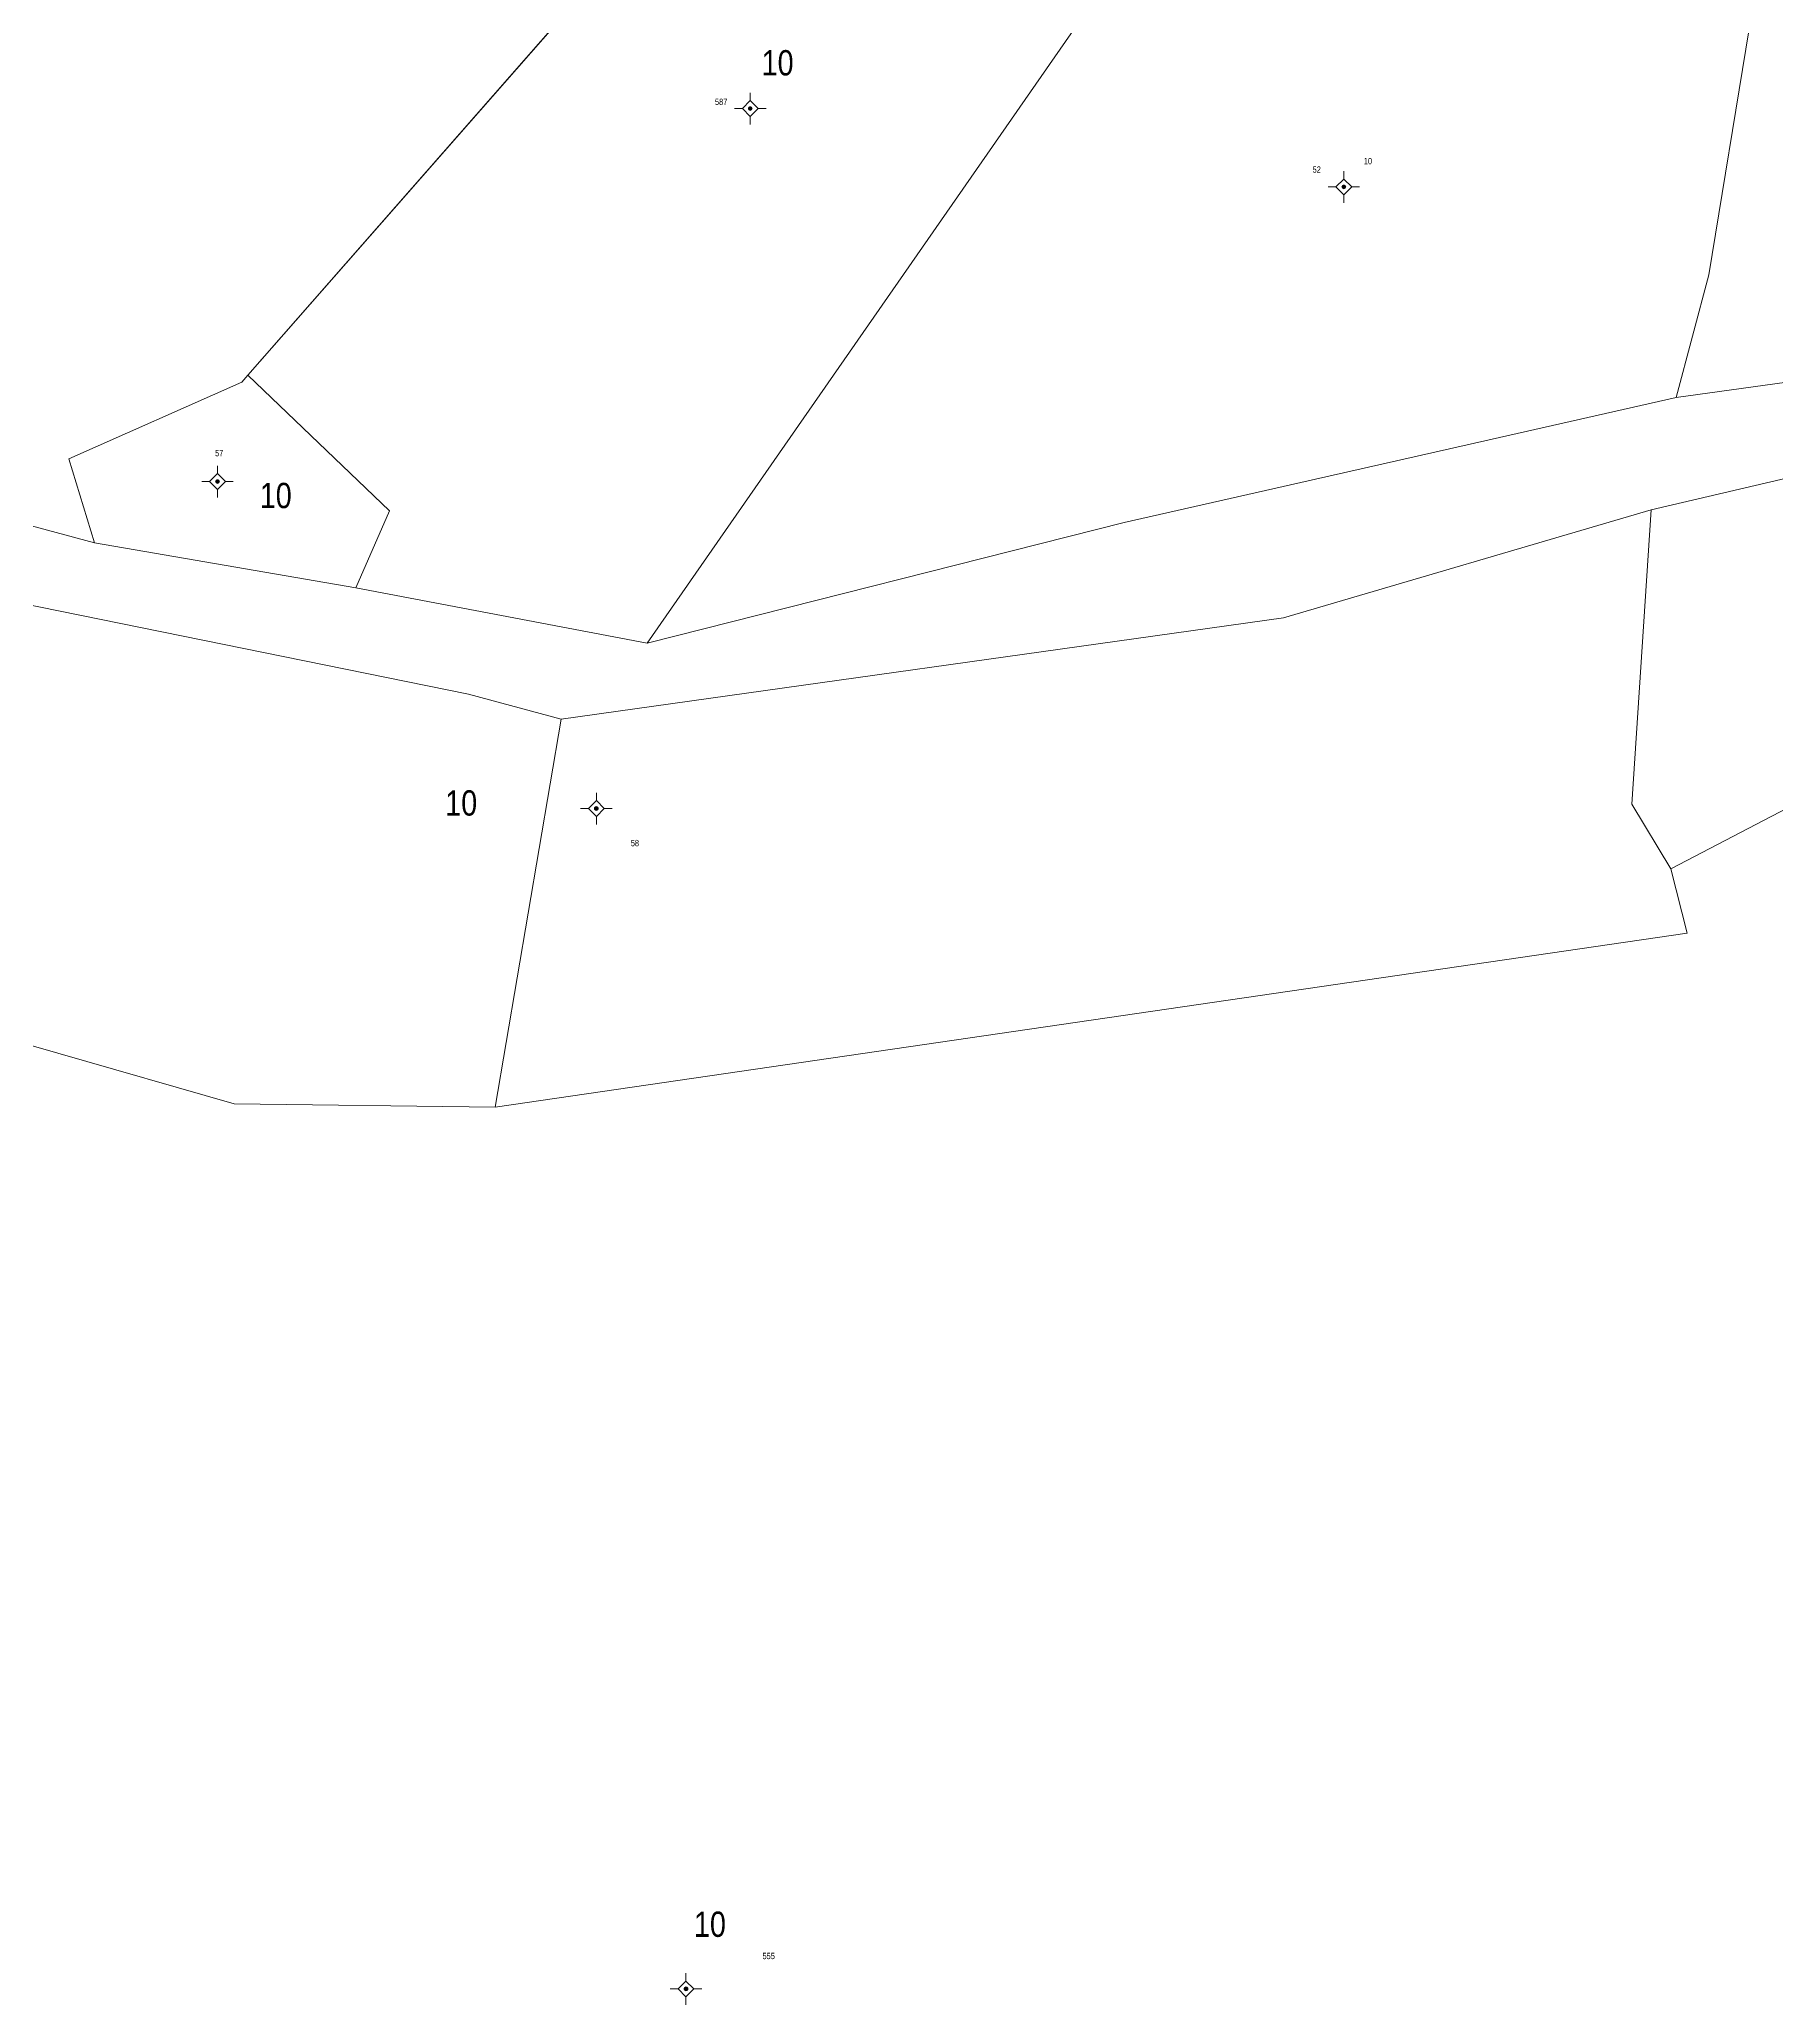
# Model space of a CAD drawing. Header units: metres. Extents: x 343613 to 365037, y 1839984 to 1846362.
# Drawn here: x 364383.4 to 364520.7, y 1840587.1 to 1840742.5 of the extents above; entities that cross this region are included whole.
import ezdxf

# ---------------------------------------------------------------- set-up
doc = ezdxf.new("R2010")
doc.units = ezdxf.units.M
doc.header["$LTSCALE"] = 0.2
for name, color, linetype, lineweight in [('10', 7, 'Continuous', 13), ('11', 7, 'Continuous', 13), ('22', 7, 'Continuous', 13)]:
    doc.layers.add(name, color=color, linetype=linetype, lineweight=lineweight)
doc.layers.add('14', color=7, linetype='Continuous')
doc.layers.add('15', color=7, linetype='Continuous')

msp = doc.modelspace()

# ---------------------------------------------------------------- hatches: boundary and pattern name
at = {"layer": '11'}
for points in [[(364439.7598, 1840736.98, 1), (364439.4597, 1840736.98, 1)], [(364486.6798, 1840730.79, 1), (364486.3798, 1840730.79, 1)], [(364397.6498, 1840707.5, 1), (364397.3497, 1840707.5, 1)], [(364427.5998, 1840681.66, 1), (364427.2998, 1840681.66, 1)], [(364434.6798, 1840588.37, 1), (364434.3798, 1840588.37, 1)]]:
    msp.add_hatch(color=256, dxfattribs=at).paths.add_polyline_path(points)

# ---------------------------------------------------------------- linework, layer by layer
at = {"layer": '10'}
for p, q in [((364455.45, 1840779.24), (364399.9, 1840715.9)), ((364512.81, 1840714.15), (364532.12, 1840716.84))]:
    msp.add_line(p, q, dxfattribs=at)
for points in [[(364408.43, 1840699.1), (364431.45, 1840694.72), (364481.61, 1840766.86)], [(364512.81, 1840714.15), (364515.39, 1840723.85), (364518.56, 1840743.28)], [(364510.81, 1840705.27), (364527.26, 1840709.11), (364541.67, 1840710.81), (364553.36, 1840716.86), (364572.51, 1840731.13), (364588.05, 1840733.21), (364611.26, 1840738.9), (364642.4, 1840740.8), (364654.76, 1840738.84), (364666.97, 1840731.98), (364694.38, 1840708.51), (364717.85, 1840690.79), (364753.98, 1840665.29), (364749.8, 1840657.51)], [(364277.97, 1840738.39), (364275.63, 1840738.2), (364296.55, 1840727.25), (364387.79, 1840702.67)], [(364512.37, 1840676.89), (364567.04, 1840705.41), (364586.35, 1840725.47), (364607.35, 1840723.78), (364609.44, 1840718.06), (364647.99, 1840718.9)], [(364408.43, 1840699.1), (364387.79, 1840702.67), (364385.76, 1840709.3), (364399.43, 1840715.37), (364399.9, 1840715.9)], [(364399.9, 1840715.9), (364411.09, 1840705.2), (364408.43, 1840699.1)], [(364431.45, 1840694.72), (364469.17, 1840704.27), (364512.81, 1840714.15)], [(364352.62, 1840703.85), (364417.34, 1840690.7), (364424.67, 1840688.72), (364481.76, 1840696.74), (364510.81, 1840705.27)], [(364510.81, 1840705.27), (364509.29, 1840682), (364512.37, 1840676.89)], [(364512.37, 1840676.89), (364513.66, 1840671.81), (364419.46, 1840658.06), (364398.82, 1840658.32), (364343.04, 1840674.35)]]:
    msp.add_lwpolyline(points, dxfattribs=at)
at = {"layer": '11'}
for p, q in [((364439.61, 1840738.23), (364439.61, 1840737.61)), ((364438.99, 1840736.98), (364438.36, 1840736.98)), ((364439.61, 1840736.35), (364439.61, 1840735.73)), ((364440.86, 1840736.98), (364440.23, 1840736.98)), ((364486.53, 1840732.04), (364486.53, 1840731.41)), ((364485.91, 1840730.79), (364485.28, 1840730.79)), ((364486.53, 1840730.17), (364486.53, 1840729.54)), ((364487.78, 1840730.79), (364487.15, 1840730.79)), ((364397.5, 1840708.75), (364397.5, 1840708.13)), ((364396.87, 1840707.5), (364396.25, 1840707.5)), ((364397.5, 1840706.87), (364397.5, 1840706.25)), ((364398.75, 1840707.5), (364398.13, 1840707.5)), ((364427.45, 1840682.91), (364427.45, 1840682.29)), ((364426.83, 1840681.66), (364426.2, 1840681.66)), ((364428.7, 1840681.66), (364428.07, 1840681.66)), ((364427.45, 1840681.03), (364427.45, 1840680.41)), ((364433.91, 1840588.37), (364433.28, 1840588.37)), ((364434.53, 1840589.62), (364434.53, 1840588.99)), ((364435.78, 1840588.37), (364435.15, 1840588.37)), ((364434.53, 1840587.75), (364434.53, 1840587.12))]:
    msp.add_line(p, q, dxfattribs=at)
for points in [[(364439.61, 1840737.61), (364438.99, 1840736.98), (364439.61, 1840736.35), (364440.23, 1840736.98)], [(364486.53, 1840731.41), (364485.91, 1840730.79), (364486.53, 1840730.17), (364487.15, 1840730.79)], [(364397.5, 1840708.13), (364396.87, 1840707.5), (364397.5, 1840706.87), (364398.13, 1840707.5)], [(364427.45, 1840682.29), (364426.83, 1840681.66), (364427.45, 1840681.03), (364428.07, 1840681.66)], [(364434.53, 1840588.99), (364433.91, 1840588.37), (364434.53, 1840587.75), (364435.15, 1840588.37)]]:
    msp.add_lwpolyline(points, close=True, dxfattribs=at)
for centre in [(364439.6098, 1840736.98), (364486.5298, 1840730.79), (364397.4998, 1840707.5), (364427.4498, 1840681.66), (364434.5298, 1840588.37)]:
    msp.add_circle(centre, 0.15, dxfattribs=at)
at = {"layer": '22'}
for p, q in [((364385.76, 1840709.3), (364399.43, 1840715.37)), ((364385.76, 1840709.3), (364387.79, 1840702.67)), ((364387.79, 1840702.67), (364408.43, 1840699.1)), ((364408.43, 1840699.1), (364431.45, 1840694.72))]:
    msp.add_line(p, q, dxfattribs=at)
for points in [[(364455.45, 1840779.24), (364399.9, 1840715.9), (364399.43, 1840715.37)], [(364431.45, 1840694.72), (364469.17, 1840704.27), (364512.81, 1840714.15), (364515.39, 1840723.85), (364518.56, 1840743.28)], [(364510.81, 1840705.27), (364527.26, 1840709.11), (364541.67, 1840710.81), (364553.36, 1840716.86), (364572.51, 1840731.13), (364588.05, 1840733.21), (364611.26, 1840738.9), (364642.4, 1840740.8), (364654.76, 1840738.84), (364666.97, 1840731.98), (364694.38, 1840708.51), (364717.85, 1840690.79), (364753.98, 1840665.29)], [(364512.37, 1840676.89), (364567.04, 1840705.41), (364586.35, 1840725.47), (364607.35, 1840723.78), (364609.44, 1840718.06), (364647.99, 1840718.9), (364696.19, 1840690.2), (364749.8, 1840657.51)], [(364399.9, 1840715.9), (364411.09, 1840705.2), (364408.43, 1840699.1)], [(364424.67, 1840688.72), (364481.76, 1840696.74), (364510.81, 1840705.27)], [(364510.81, 1840705.27), (364509.29, 1840682), (364512.37, 1840676.89)], [(364419.46, 1840658.06), (364398.82, 1840658.32), (364343.04, 1840674.35), (364352.62, 1840703.85)], [(364352.62, 1840703.85), (364417.34, 1840690.7), (364424.67, 1840688.72), (364419.46, 1840658.06)], [(364419.46, 1840658.06), (364513.66, 1840671.81), (364512.37, 1840676.89)]]:
    msp.add_lwpolyline(points, dxfattribs=at)

# ---------------------------------------------------------------- texts
at = {"layer": '14', "width": 0.85}
for height, p in [(2, (364440.51, 1840739.6)), (0.5, (364488.11, 1840732.58)), (2, (364400.84, 1840705.4)), (2, (364415.5, 1840681.1)), (2, (364435.16, 1840592.48))]:
    msp.add_text('10', height=height, dxfattribs=at).set_placement(p)
at = {"layer": '15'}
for s, width, p in [('587', 0.85, (364436.82, 1840737.26)), ('52', 0.85, (364484.06, 1840731.91)), ('57', 0.8, (364397.31, 1840709.5)), ('58', 0.8, (364430.17, 1840678.68)), ('555', 0.85, (364440.58, 1840590.72))]:
    msp.add_text(s, height=0.5, dxfattribs=dict(at, width=width)).set_placement(p)

doc.saveas('drawing.dxf')
